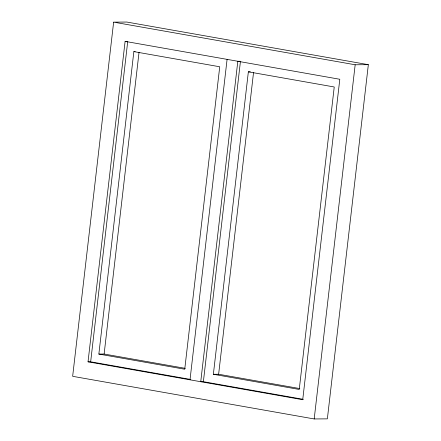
<?xml version="1.0" encoding="UTF-8"?>
<svg xmlns="http://www.w3.org/2000/svg" width="441" height="441" viewBox="0 0 441 441"><rect width="100%" height="100%" fill="white"/><g stroke="black" fill="none" stroke-linecap="round" stroke-linejoin="round"><path stroke-width="0.66" d="M113.635 22.138L72.655 376.316L314.19 418.95L327.365 418.862L368.345 64.684L126.81 22.05L113.635 22.138L355.17 64.772L368.345 64.684M125.106 41.371L339.802 79.27L302.724 399.717L88.029 361.818L125.106 41.371L127.08 41.36M88.029 361.818L90.659 361.802L127.736 41.355M133.855 51.614L219.734 66.773L184.74 369.227L98.856 354.068L133.855 51.614L135.172 51.603M98.856 354.068L104.126 354.035L139.042 52.264M190.01 379.822L227.087 59.375M239.794 61.255L237.82 61.266L200.743 381.713L203.378 381.697L240.455 61.249M248.36 71.822L334.239 86.982L299.246 389.442L213.367 374.282L248.36 71.822L250.334 71.811M213.367 374.282L218.631 374.249L253.547 72.473M314.19 418.95L355.17 64.772M104.126 354.035L185.275 368.356M218.631 374.249L299.781 388.571M90.659 361.802L190.617 379.447M203.378 381.697L303.336 399.342"/></g></svg>
